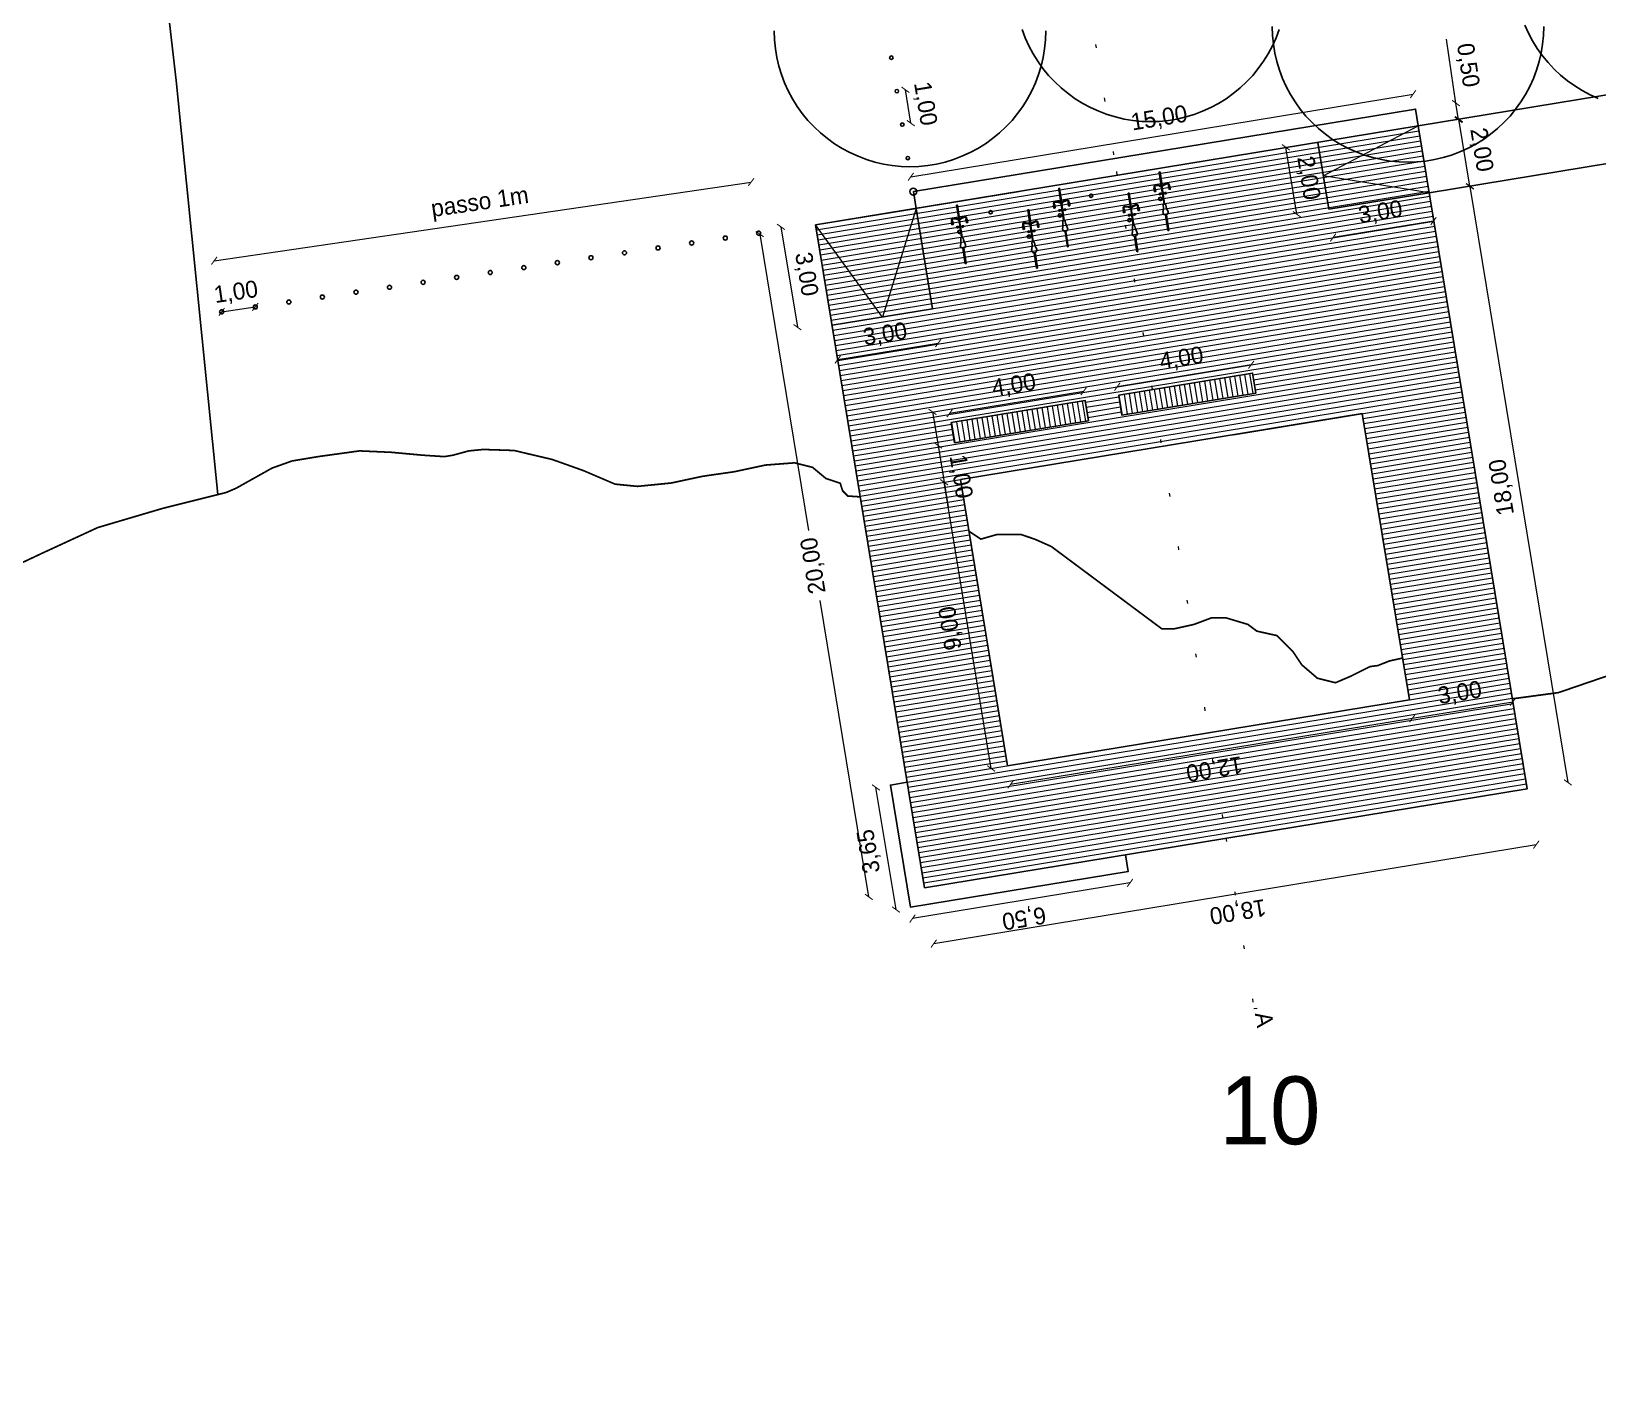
# Model space of a CAD drawing. Header units: inches. Extents: x -3368894 to 5148796, y 84 to 10864301.
# Drawn here: x 501918.83 to 501965, y 4346370.73 to 4346410.24 of the extents above; entities that cross this region are included whole.
import ezdxf

# ---------------------------------------------------------------- set-up
doc = ezdxf.new("R2010")
doc.units = ezdxf.units.IN
doc.header["$MEASUREMENT"] = 0
doc.linetypes.add('ACAD_ISO07W100', pattern=[3, 0, -3])
for name, color, linetype, lineweight in [('cm_alberi in secondo piano', 252, 'Continuous', 9), ('cm_campiture', 252, 'Continuous', 9), ('cm_quote', 174, 'Continuous', 0), ('cm_testi', 250, 'Continuous', 0), ('cp_limite laguna_linea', 252, 'Continuous', 9), ('cp_piattaforme volumi_linea', 4, 'Continuous', 25)]:
    doc.layers.add(name, color=color, linetype=linetype, lineweight=lineweight)
for name, color, linetype in [('cm_arredi', 251, 'Continuous'), ('cp_alberi_linea', 103, 'Continuous'), ('cp_recinzioni leggere_linea', 4, 'Continuous')]:
    doc.layers.add(name, color=color, linetype=linetype)
doc.layers.add('Finestre', color=254, linetype='Continuous', lineweight=9, plot=False)
doc.styles.get("Standard").update_dxf_attribs({"font": 'GOTHIC.TTF'})
doc.dimstyles.new('Quote 200', dxfattribs={"dimtxt": 0.5, "dimasz": 0.2, "dimexe": 1.25, "dimexo": 0.625, "dimgap": 0.2, "dimtad": 1, "dimzin": 1, "dimtxsty": 'Standard', "dimblk": 'ARCHTICK', "dimcen": 2.5, "dimse1": 1, "dimse2": 1, "dimazin": 0, "dimtfac": 1, "dimtmove": 0, "dimatfit": 3, "dimldrblk": 'NONE', "dimfxl": 1, "dimlwd": 0, "dimarcsym": 0})

# ---------------------------------------------------------------- blocks, each defined once
blk = doc.blocks.new('_ArchTick')
at = {"color": 0, "linetype": 'ByBlock', "const_width": 0.15}
blk.add_lwpolyline([(-0.5, -0.5), (0.5, 0.5)], dxfattribs=at)
blk = doc.blocks.new('*D2')
at = {"layer": 'cm_quote', "color": 0, "lineweight": 0, "transparency": 16777216}
blk.add_line((501961.237, 4346405.661), (501964.123, 4346388.097), dxfattribs=at)
at = {"layer": 'DEFPOINTS', "color": 0, "transparency": 16777216}
for p in [(501960.539, 4346405.547), (501964.123, 4346388.097), (501963.425, 4346387.982)]:
    blk.add_point(p, dxfattribs=at)
at = {"layer": 'cm_quote', "color": 0, "lineweight": 0, "transparency": 16777216, "xscale": 0.2, "yscale": 0.2, "zscale": 0.2}
for p, rotation in [((501961.237, 4346405.661), 99.33226477663966), ((501964.123, 4346388.097), 279.3322647766397)]:
    blk.add_blockref('_ArchTick', p, dxfattribs=dict(at, rotation=rotation))
at = {"layer": 'cm_quote', "color": 0, "transparency": 16777216, "insert": (501962.201, 4346396.8), "char_height": 0.5, "attachment_point": 5, "rotation": 99.3323}
blk.add_mtext('18,00', dxfattribs=at)
blk = doc.blocks.new('_None')
blk = doc.blocks.new('*D5')
at = {"layer": 'cm_quote', "color": 0, "lineweight": 0, "transparency": 16777216}
blk.add_line((501945.433, 4346383.346), (501963.191, 4346386.264), dxfattribs=at)
at = {"layer": 'DEFPOINTS', "color": 0, "transparency": 16777216}
for p in [(501962.92, 4346387.912), (501963.191, 4346386.264), (501945.162, 4346384.993)]:
    blk.add_point(p, dxfattribs=at)
at = {"layer": 'cm_quote', "color": 0, "lineweight": 0, "transparency": 16777216, "xscale": 0.2, "yscale": 0.2, "zscale": 0.2}
for p, rotation in [((501963.191, 4346386.264), 9.33224190795367), ((501945.433, 4346383.346), 189.3322419079536)]:
    blk.add_blockref('_ArchTick', p, dxfattribs=dict(at, rotation=rotation))
at = {"layer": 'cm_quote', "color": 0, "transparency": 16777216, "insert": (501954.391, 4346384.326), "char_height": 0.5, "attachment_point": 5, "rotation": 189.3322}
blk.add_mtext('18,00', dxfattribs=at)
blk = doc.blocks.new('*D6')
at = {"layer": 'cm_quote', "color": 0, "lineweight": 0, "transparency": 16777216}
for p, q in [((501940.304, 4346404.26), (501941.741, 4346395.524)), ((501943.518, 4346384.723), (501942.081, 4346393.459))]:
    blk.add_line(p, q, dxfattribs=at)
at = {"layer": 'DEFPOINTS', "color": 0, "transparency": 16777216}
for p in [(501940.304, 4346404.26), (501942.493, 4346404.62), (501945.707, 4346385.083)]:
    blk.add_point(p, dxfattribs=at)
at = {"layer": 'cm_quote', "color": 0, "lineweight": 0, "transparency": 16777216, "xscale": 0.2, "yscale": 0.2, "zscale": 0.2}
for p, rotation in [((501940.304, 4346404.26), 99.34248049047964), ((501943.518, 4346384.723), 279.3424804904797)]:
    blk.add_blockref('_ArchTick', p, dxfattribs=dict(at, rotation=rotation))
at = {"layer": 'cm_quote', "color": 0, "transparency": 16777216, "insert": (501941.911, 4346394.492), "char_height": 0.5, "attachment_point": 5, "rotation": 99.3425}
blk.add_mtext('20,00', dxfattribs=at)
blk = doc.blocks.new('*D7')
at = {"layer": 'cm_quote', "color": 0, "lineweight": 0, "transparency": 16777216}
blk.add_line((501951.216, 4346385.136), (501944.804, 4346384.083), dxfattribs=at)
at = {"layer": 'DEFPOINTS', "color": 0, "transparency": 16777216}
for p in [(501951.161, 4346385.472), (501944.749, 4346384.419), (501944.804, 4346384.083)]:
    blk.add_point(p, dxfattribs=at)
at = {"layer": 'cm_quote', "color": 0, "lineweight": 0, "transparency": 16777216, "xscale": 0.2, "yscale": 0.2, "zscale": 0.2}
for p, rotation in [((501951.216, 4346385.136), 9.33224191110262), ((501944.804, 4346384.083), 189.3322419111026)]:
    blk.add_blockref('_ArchTick', p, dxfattribs=dict(at, rotation=rotation))
at = {"layer": 'cm_quote', "color": 0, "transparency": 16777216, "insert": (501948.089, 4346384.13), "char_height": 0.5, "attachment_point": 5, "rotation": 189.3322}
blk.add_mtext('6,50', dxfattribs=at)
blk = doc.blocks.new('*D8')
at = {"layer": 'cm_quote', "color": 0, "lineweight": 0, "transparency": 16777216}
blk.add_line((501944.321, 4346384.348), (501943.728, 4346387.949), dxfattribs=at)
at = {"layer": 'DEFPOINTS', "color": 0, "transparency": 16777216}
for p in [(501943.728, 4346387.949), (501944.157, 4346388.02), (501944.749, 4346384.419)]:
    blk.add_point(p, dxfattribs=at)
at = {"layer": 'cm_quote', "color": 0, "lineweight": 0, "transparency": 16777216, "xscale": 0.2, "yscale": 0.2, "zscale": 0.2}
for p, rotation in [((501943.728, 4346387.949), 99.34216469857807), ((501944.321, 4346384.348), 279.3421646985781)]:
    blk.add_blockref('_ArchTick', p, dxfattribs=dict(at, rotation=rotation))
at = {"layer": 'cm_quote', "color": 0, "transparency": 16777216, "insert": (501943.545, 4346386.07), "char_height": 0.5, "attachment_point": 5, "rotation": 99.3422}
blk.add_mtext('3,65', dxfattribs=at)
blk = doc.blocks.new('*D9')
at = {"layer": 'cm_quote', "color": 0, "lineweight": 0, "transparency": 16777216}
blk.add_line((501947.699, 4346388.042), (501959.54, 4346389.988), dxfattribs=at)
at = {"layer": 'DEFPOINTS', "color": 0, "transparency": 16777216}
for p in [(501959.45, 4346390.533), (501959.54, 4346389.988), (501947.609, 4346388.588)]:
    blk.add_point(p, dxfattribs=at)
at = {"layer": 'cm_quote', "color": 0, "lineweight": 0, "transparency": 16777216, "xscale": 0.2, "yscale": 0.2, "zscale": 0.2}
for p, rotation in [((501959.54, 4346389.988), 9.33147220441613), ((501947.699, 4346388.042), 189.3314722044161)]:
    blk.add_blockref('_ArchTick', p, dxfattribs=dict(at, rotation=rotation))
at = {"layer": 'cm_quote', "color": 0, "transparency": 16777216, "insert": (501953.698, 4346388.536), "char_height": 0.5, "attachment_point": 5, "rotation": 189.3315}
blk.add_mtext('12,00', dxfattribs=at)
blk = doc.blocks.new('*D10')
at = {"layer": 'cm_quote', "color": 0, "lineweight": 0, "transparency": 16777216}
blk.add_line((501947.124, 4346388.508), (501945.738, 4346396.945), dxfattribs=at)
at = {"layer": 'DEFPOINTS', "color": 0, "transparency": 16777216}
for p in [(501945.738, 4346396.945), (501946.223, 4346397.025), (501947.609, 4346388.588)]:
    blk.add_point(p, dxfattribs=at)
at = {"layer": 'cm_quote', "color": 0, "lineweight": 0, "transparency": 16777216, "xscale": 0.2, "yscale": 0.2, "zscale": 0.2}
for p, rotation in [((501945.738, 4346396.945), 99.3314722024625), ((501947.124, 4346388.508), 279.3314722024625)]:
    blk.add_blockref('_ArchTick', p, dxfattribs=dict(at, rotation=rotation))
at = {"layer": 'cm_quote', "color": 0, "transparency": 16777216, "insert": (501945.952, 4346392.648), "char_height": 0.5, "attachment_point": 5, "rotation": 99.3315}
blk.add_mtext('9,00', dxfattribs=at)
blk = doc.blocks.new('*D11')
at = {"layer": 'cm_quote', "color": 0, "lineweight": 0, "transparency": 16777216}
blk.add_line((501945.901, 4346398.978), (501949.851, 4346399.627), dxfattribs=at)
at = {"layer": 'DEFPOINTS', "color": 0, "transparency": 16777216}
for p in [(501949.851, 4346399.627), (501949.896, 4346399.351), (501945.946, 4346398.702)]:
    blk.add_point(p, dxfattribs=at)
at = {"layer": 'cm_quote', "color": 0, "lineweight": 0, "transparency": 16777216, "xscale": 0.2, "yscale": 0.2, "zscale": 0.2}
for p, rotation in [((501949.851, 4346399.627), 9.331472243374083), ((501945.901, 4346398.978), 189.3314722433741)]:
    blk.add_blockref('_ArchTick', p, dxfattribs=dict(at, rotation=rotation))
at = {"layer": 'cm_quote', "color": 0, "transparency": 16777216, "insert": (501947.797, 4346399.781), "char_height": 0.5, "attachment_point": 5, "rotation": 9.3315}
blk.add_mtext('4,00', dxfattribs=at)
blk = doc.blocks.new('*D12')
at = {"layer": 'cm_quote', "color": 0, "lineweight": 0, "transparency": 16777216}
for p, q in [((501945.397, 4346399.017), (501945.56, 4346398.029)), ((501945.56, 4346398.029), (501945.856, 4346396.225))]:
    blk.add_line(p, q, dxfattribs=at)
at = {"layer": 'DEFPOINTS', "color": 0, "transparency": 16777216}
for p in [(501945.881, 4346399.097), (501945.56, 4346398.029), (501946.044, 4346398.109)]:
    blk.add_point(p, dxfattribs=at)
at = {"layer": 'cm_quote', "color": 0, "lineweight": 0, "transparency": 16777216, "xscale": 0.2, "yscale": 0.2, "zscale": 0.2}
for p, rotation in [((501945.397, 4346399.017), 99.33147220756035), ((501945.56, 4346398.029), 279.3314722075604)]:
    blk.add_blockref('_ArchTick', p, dxfattribs=dict(at, rotation=rotation))
at = {"layer": 'cm_quote', "color": 0, "transparency": 16777216, "insert": (501946.203, 4346397.107), "char_height": 0.5, "attachment_point": 5, "rotation": 279.3315}
blk.add_mtext('1,00', dxfattribs=at)
blk = doc.blocks.new('*D13')
at = {"layer": 'cm_quote', "color": 0, "lineweight": 0, "transparency": 16777216}
blk.add_line((501960.162, 4346404.643), (501957.201, 4346404.156), dxfattribs=at)
at = {"layer": 'DEFPOINTS', "color": 0, "transparency": 16777216}
for p in [(501960.067, 4346405.219), (501957.106, 4346404.732), (501957.201, 4346404.156)]:
    blk.add_point(p, dxfattribs=at)
at = {"layer": 'cm_quote', "color": 0, "lineweight": 0, "transparency": 16777216, "xscale": 0.2, "yscale": 0.2, "zscale": 0.2}
for p, rotation in [((501960.162, 4346404.643), 9.337473333482265), ((501957.201, 4346404.156), 189.3374733334823)]:
    blk.add_blockref('_ArchTick', p, dxfattribs=dict(at, rotation=rotation))
at = {"layer": 'cm_quote', "color": 0, "transparency": 16777216, "insert": (501958.603, 4346404.878), "char_height": 0.5, "attachment_point": 5, "rotation": 9.3375}
blk.add_mtext('3,00', dxfattribs=at)
blk = doc.blocks.new('*D14')
at = {"layer": 'cm_quote', "color": 0, "lineweight": 0, "transparency": 16777216}
blk.add_line((501956.134, 4346404.843), (501955.809, 4346406.817), dxfattribs=at)
at = {"layer": 'DEFPOINTS', "color": 0, "transparency": 16777216}
for p in [(501955.809, 4346406.817), (501956.408, 4346406.915), (501956.732, 4346404.941)]:
    blk.add_point(p, dxfattribs=at)
at = {"layer": 'cm_quote', "color": 0, "lineweight": 0, "transparency": 16777216, "xscale": 0.2, "yscale": 0.2, "zscale": 0.2}
for p, rotation in [((501955.809, 4346406.817), 99.33147728264123), ((501956.134, 4346404.843), 279.3314772826412)]:
    blk.add_blockref('_ArchTick', p, dxfattribs=dict(at, rotation=rotation))
at = {"layer": 'cm_quote', "color": 0, "transparency": 16777216, "insert": (501956.451, 4346405.908), "char_height": 0.5, "attachment_point": 5, "rotation": 279.3315}
blk.add_mtext('2,00', dxfattribs=at)
blk = doc.blocks.new('*D15')
at = {"layer": 'cm_quote', "color": 0, "lineweight": 0, "transparency": 16777216}
blk.add_line((501942.601, 4346400.559), (501945.564, 4346401.046), dxfattribs=at)
at = {"layer": 'DEFPOINTS', "color": 0, "transparency": 16777216}
for p in [(501945.484, 4346401.537), (501942.52, 4346401.05), (501945.564, 4346401.046)]:
    blk.add_point(p, dxfattribs=at)
at = {"layer": 'cm_quote', "color": 0, "lineweight": 0, "transparency": 16777216, "xscale": 0.2, "yscale": 0.2, "zscale": 0.2}
for p, rotation in [((501945.564, 4346401.046), 9.331477287002446), ((501942.601, 4346400.559), 189.3314772870025)]:
    blk.add_blockref('_ArchTick', p, dxfattribs=dict(at, rotation=rotation))
at = {"layer": 'cm_quote', "color": 0, "transparency": 16777216, "insert": (501944.004, 4346401.281), "char_height": 0.5, "attachment_point": 5, "rotation": 9.3315}
blk.add_mtext('3,00', dxfattribs=at)
blk = doc.blocks.new('*D16')
at = {"layer": 'cm_quote', "color": 0, "lineweight": 0, "transparency": 16777216}
blk.add_line((501940.928, 4346404.473), (501941.415, 4346401.513), dxfattribs=at)
at = {"layer": 'DEFPOINTS', "color": 0, "transparency": 16777216}
for p in [(501940.351, 4346404.378), (501941.415, 4346401.513), (501940.838, 4346401.418)]:
    blk.add_point(p, dxfattribs=at)
at = {"layer": 'cm_quote', "color": 0, "lineweight": 0, "transparency": 16777216, "xscale": 0.2, "yscale": 0.2, "zscale": 0.2}
for p, rotation in [((501940.928, 4346404.473), 99.33147728105394), ((501941.415, 4346401.513), 279.3314772810539)]:
    blk.add_blockref('_ArchTick', p, dxfattribs=dict(at, rotation=rotation))
at = {"layer": 'cm_quote', "color": 0, "transparency": 16777216, "insert": (501941.651, 4346403.072), "char_height": 0.5, "attachment_point": 5, "rotation": 279.3315}
blk.add_mtext('3,00', dxfattribs=at)
blk = doc.blocks.new('*D17')
at = {"layer": 'cm_quote', "color": 0, "lineweight": 0, "transparency": 16777216}
blk.add_line((501959.54, 4346389.988), (501962.502, 4346390.475), dxfattribs=at)
at = {"layer": 'DEFPOINTS', "color": 0, "transparency": 16777216}
for p in [(501962.412, 4346391.021), (501959.45, 4346390.533), (501962.502, 4346390.475)]:
    blk.add_point(p, dxfattribs=at)
at = {"layer": 'cm_quote', "color": 0, "lineweight": 0, "transparency": 16777216, "xscale": 0.2, "yscale": 0.2, "zscale": 0.2}
for p, rotation in [((501962.502, 4346390.475), 9.342164764791306), ((501959.54, 4346389.988), 189.3421647647913)]:
    blk.add_blockref('_ArchTick', p, dxfattribs=dict(at, rotation=rotation))
at = {"layer": 'cm_quote', "color": 0, "transparency": 16777216, "insert": (501960.942, 4346390.71), "char_height": 0.5, "attachment_point": 5, "rotation": 9.3422}
blk.add_mtext('3,00', dxfattribs=at)
blk = doc.blocks.new('*D18')
at = {"layer": 'cm_quote', "color": 0, "lineweight": 0, "transparency": 16777216}
blk.add_line((501961.235, 4346405.673), (501960.91, 4346407.647), dxfattribs=at)
at = {"layer": 'DEFPOINTS', "color": 0, "transparency": 16777216}
for p in [(501960.91, 4346407.647), (501960.91, 4346407.647), (501961.234, 4346405.673)]:
    blk.add_point(p, dxfattribs=at)
at = {"layer": 'cm_quote', "color": 0, "lineweight": 0, "transparency": 16777216, "xscale": 0.2, "yscale": 0.2, "zscale": 0.2}
for p, rotation in [((501960.91, 4346407.647), 99.33627461474839), ((501961.235, 4346405.673), 279.3362746147484)]:
    blk.add_blockref('_ArchTick', p, dxfattribs=dict(at, rotation=rotation))
at = {"layer": 'cm_quote', "color": 0, "transparency": 16777216, "insert": (501961.551, 4346406.739), "char_height": 0.5, "attachment_point": 5, "rotation": 279.3363}
blk.add_mtext('2,00', dxfattribs=at)
blk = doc.blocks.new('*D19')
at = {"layer": 'cm_quote', "color": 0, "lineweight": 0, "transparency": 16777216}
blk.add_line((501944.758, 4346405.951), (501959.56, 4346408.384), dxfattribs=at)
at = {"layer": 'DEFPOINTS', "color": 0, "transparency": 16777216}
for p in [(501959.56, 4346408.384), (501959.632, 4346407.944), (501944.831, 4346405.511)]:
    blk.add_point(p, dxfattribs=at)
at = {"layer": 'cm_quote', "color": 0, "lineweight": 0, "transparency": 16777216, "xscale": 0.2, "yscale": 0.2, "zscale": 0.2}
for p, rotation in [((501959.56, 4346408.384), 9.334022957296929), ((501944.758, 4346405.951), 189.334022957297)]:
    blk.add_blockref('_ArchTick', p, dxfattribs=dict(at, rotation=rotation))
at = {"layer": 'cm_quote', "color": 0, "transparency": 16777216, "insert": (501952.08, 4346407.647), "char_height": 0.5, "attachment_point": 5, "rotation": 9.334}
blk.add_mtext('15,00', dxfattribs=at)
blk = doc.blocks.new('*D20')
at = {"layer": 'cm_quote', "color": 0, "lineweight": 0, "transparency": 16777216}
for p, q in [((501960.825, 4346408.119), (501960.543, 4346410.004)), ((501960.899, 4346407.623), (501960.825, 4346408.119))]:
    blk.add_line(p, q, dxfattribs=at)
at = {"layer": 'DEFPOINTS', "color": 0, "transparency": 16777216}
for p in [(501960.136, 4346408.016), (501960.21, 4346407.52), (501960.899, 4346407.623)]:
    blk.add_point(p, dxfattribs=at)
at = {"layer": 'cm_quote', "color": 0, "lineweight": 0, "transparency": 16777216, "xscale": 0.2, "yscale": 0.2, "zscale": 0.2}
for p, rotation in [((501960.825, 4346408.119), 98.50810492973535), ((501960.899, 4346407.623), 278.5081049297353)]:
    blk.add_blockref('_ArchTick', p, dxfattribs=dict(at, rotation=rotation))
at = {"layer": 'cm_quote', "color": 0, "transparency": 16777216, "insert": (501961.149, 4346409.232), "char_height": 0.5, "attachment_point": 5, "rotation": 278.5081}
blk.add_mtext('0,50', dxfattribs=at)
blk = doc.blocks.new('*D21')
at = {"layer": 'cm_quote', "color": 0, "lineweight": 0, "transparency": 16777216}
blk.add_line((501924.444, 4346401.967), (501925.433, 4346402.112), dxfattribs=at)
at = {"layer": 'DEFPOINTS', "color": 0, "transparency": 16777216}
for p in [(501924.374, 4346402.442), (501925.364, 4346402.587), (501925.433, 4346402.112)]:
    blk.add_point(p, dxfattribs=at)
at = {"layer": 'cm_quote', "color": 0, "lineweight": 0, "transparency": 16777216, "xscale": 0.2, "yscale": 0.2, "zscale": 0.2}
for p, rotation in [((501924.444, 4346401.967), 188.3312511471794), ((501925.433, 4346402.112), 8.331251147179431)]:
    blk.add_blockref('_ArchTick', p, dxfattribs=dict(at, rotation=rotation))
at = {"layer": 'cm_quote', "color": 0, "transparency": 16777216, "insert": (501924.868, 4346402.52), "char_height": 0.5, "attachment_point": 5, "rotation": 8.3313}
blk.add_mtext('1,00', dxfattribs=at)
blk = doc.blocks.new('*D22')
at = {"layer": 'cm_quote', "color": 0, "lineweight": 0, "transparency": 16777216}
blk.add_line((501944.758, 4346407.527), (501944.596, 4346408.513), dxfattribs=at)
at = {"layer": 'DEFPOINTS', "color": 0, "transparency": 16777216}
for p in [(501944.344, 4346408.472), (501944.596, 4346408.513), (501944.506, 4346407.485)]:
    blk.add_point(p, dxfattribs=at)
at = {"layer": 'cm_quote', "color": 0, "lineweight": 0, "transparency": 16777216, "xscale": 0.2, "yscale": 0.2, "zscale": 0.2}
for p, rotation in [((501944.596, 4346408.513), 99.33147728255771), ((501944.758, 4346407.527), 279.3314772825577)]:
    blk.add_blockref('_ArchTick', p, dxfattribs=dict(at, rotation=rotation))
at = {"layer": 'cm_quote', "color": 0, "transparency": 16777216, "insert": (501945.156, 4346408.099), "char_height": 0.5, "attachment_point": 5, "rotation": 279.3315}
blk.add_mtext('1,00', dxfattribs=at)
blk = doc.blocks.new('*D23')
at = {"layer": 'cm_quote', "color": 0, "lineweight": 0, "transparency": 16777216}
blk.add_line((501924.223, 4346403.473), (501940.049, 4346405.791), dxfattribs=at)
at = {"layer": 'DEFPOINTS', "color": 0, "transparency": 16777216}
for p in [(501940.049, 4346405.791), (501940.27, 4346404.285), (501924.444, 4346401.967)]:
    blk.add_point(p, dxfattribs=at)
at = {"layer": 'cm_quote', "color": 0, "lineweight": 0, "transparency": 16777216, "xscale": 0.2, "yscale": 0.2, "zscale": 0.2}
for p, rotation in [((501940.049, 4346405.791), 8.331474686088027), ((501924.223, 4346403.473), 188.331474686088)]:
    blk.add_blockref('_ArchTick', p, dxfattribs=dict(at, rotation=rotation))
at = {"layer": 'cm_quote', "color": 0, "transparency": 16777216, "insert": (501932.061, 4346405.144), "char_height": 0.5, "attachment_point": 5, "rotation": 8.3315}
blk.add_mtext('passo 1m', dxfattribs=at)
blk = doc.blocks.new('bici')
at = {"layer": 'cm_arredi', "color": 253, "linetype": 'Continuous'}
for p, q in [((18.737, -11.825), (18.736, -11.918)), ((18.773, -11.819), (18.74, -11.822)), ((18.773, -11.918), (18.74, -11.921)), ((18.748, -11.779), (18.747, -11.821)), ((18.768, -11.776), (18.768, -11.819)), ((18.777, -11.822), (18.776, -11.915)), ((18.903, -11.776), (18.805, -11.751)), ((18.912, -11.758), (18.81, -11.731)), ((18.868, -12.021), (18.868, -12.003)), ((18.878, -11.993), (18.91, -11.993)), ((18.92, -12.003), (18.921, -12.02)), ((18.964, -12.001), (18.932, -12.001)), ((18.932, -12.001), (18.932, -12.022)), ((18.982, -11.836), (18.963, -11.836)), ((18.963, -11.836), (18.967, -12.323)), ((18.985, -12.323), (18.982, -11.836)), ((18.983, -12), (19.015, -12)), ((19.015, -12), (19.015, -12.022)), ((19.027, -12.002), (19.027, -12.02)), ((19.034, -11.757), (19.136, -11.729)), ((19.069, -11.992), (19.037, -11.992)), ((19.043, -11.775), (19.142, -11.748)), ((19.08, -12.019), (19.079, -12.002)), ((19.17, -11.819), (19.173, -11.912)), ((19.174, -11.816), (19.207, -11.818)), ((19.176, -11.915), (19.209, -11.918)), ((19.178, -11.771), (19.18, -11.816)), ((19.199, -11.776), (19.2, -11.818)), ((19.21, -11.822), (19.212, -11.914)), ((18.911, -12.03), (18.878, -12.031)), ((18.932, -12.009), (18.921, -12.009)), ((18.921, -12.009), (18.921, -12.015)), ((18.932, -12.015), (18.921, -12.015)), ((18.932, -12.022), (18.965, -12.022)), ((19.015, -12.022), (18.983, -12.022)), ((19.015, -12.008), (19.027, -12.008)), ((19.015, -12.014), (19.027, -12.014)), ((19.027, -12.008), (19.027, -12.014)), ((19.037, -12.03), (19.07, -12.029)), ((18.966, -12.648), (18.97, -13.109)), ((18.996, -13.109), (18.993, -12.648)), ((18.97, -13.109), (18.996, -13.109))]:
    blk.add_line(p, q, dxfattribs=at)
blk.add_lwpolyline([(18.96, -11.784), (18.957, -11.37), (18.984, -11.37), (18.987, -11.785)], dxfattribs=at)
for centre, radius, start, end in [((18.74, -11.918), 0.00339, 179.3771, 275.6627), ((18.741, -11.825), 0.00339, 95.6627, 179.3771), ((18.798, -11.78), 0.05, 75.3529, 179.3771), ((18.798, -11.779), 0.0296, 75.0124, 173.1853), ((18.774, -11.822), 0.00339, 359.3771, 95.6627), ((18.773, -11.915), 0.00339, 275.6627, 359.3771), ((18.878, -12.003), 0.01, 90.4138, 180.4138), ((18.879, -11.875), 0.101, 45.0936, 75.916), ((18.91, -12.003), 0.01, 0.4138, 90.4138), ((18.883, -11.868), 0.114, 47.8742, 75.1329), ((18.972, -11.802), 0.022, 90.4138, 270.4138), ((18.972, -11.802), 0.022, 270.4138, 90.4138), ((19.065, -11.867), 0.114, 105.6947, 133.7546), ((19.069, -11.873), 0.101, 104.9117, 138.1984), ((19.037, -12.002), 0.01, 90.4138, 180.4138), ((19.069, -12.002), 0.01, 0.4138, 90.4138), ((19.149, -11.777), 0.05, 1.4505, 105.4748), ((19.149, -11.777), 0.03, 11.3865, 105.4748), ((19.174, -11.819), 0.00339, 85.1649, 181.4505), ((19.176, -11.912), 0.00339, 181.4505, 265.1649), ((19.207, -11.822), 0.00339, 1.4505, 85.1649), ((19.209, -11.914), 0.00339, 265.1649, 1.4505), ((18.878, -12.021), 0.01, 180.4138, 270.4138), ((18.326, -12.346), 0.614, 340.0418, 358.6304), ((18.911, -12.02), 0.01, 270.4138, 0.4138), ((18.976, -12.359), 0.0369, 357.0957, 183.7319), ((19.627, -12.337), 0.614, 182.1973, 200.7858), ((19.037, -12.02), 0.01, 180.4138, 270.4138), ((19.07, -12.019), 0.01, 270.4138, 0.4138), ((18.978, -12.572), 0.0768, 154.1707, 26.6569)]:
    blk.add_arc(centre, radius, start, end, dxfattribs=at)
blk = doc.blocks.new('*D93')
at = {"layer": 'cm_quote', "color": 0, "lineweight": 0, "transparency": 16777216}
blk.add_line((501950.842, 4346399.763), (501954.791, 4346400.412), dxfattribs=at)
at = {"layer": 'DEFPOINTS', "color": 0, "transparency": 16777216}
for p in [(501954.791, 4346400.412), (501954.837, 4346400.136), (501950.887, 4346399.487)]:
    blk.add_point(p, dxfattribs=at)
at = {"layer": 'cm_quote', "color": 0, "lineweight": 0, "transparency": 16777216, "xscale": 0.2, "yscale": 0.2, "zscale": 0.2}
for p, rotation in [((501954.791, 4346400.412), 9.331472243374083), ((501950.842, 4346399.763), 189.3314722433741)]:
    blk.add_blockref('_ArchTick', p, dxfattribs=dict(at, rotation=rotation))
at = {"layer": 'cm_quote', "color": 0, "transparency": 16777216, "insert": (501952.738, 4346400.567), "char_height": 0.5, "attachment_point": 5, "rotation": 9.3315}
blk.add_mtext('4,00', dxfattribs=at)
blk = doc.blocks.new('*D263')
at = {"layer": 'cm_quote', "color": 0, "lineweight": 0, "transparency": 16777216}
for p, q in [((-3368891.703, 8689622.26), (-929594.242, 10864300.067)), ((-3368894.34, 8689619.909), (-3368891.703, 8689622.26))]:
    blk.add_line(p, q, dxfattribs=at)
at = {"layer": 'DEFPOINTS', "color": 0, "transparency": 16777216}
for p in [(-3368891.703, 8689622.26), (503231.569, 4346330.378), (503228.933, 4346328.028)]:
    blk.add_point(p, dxfattribs=at)
at = {"layer": 'cm_quote', "color": 0, "lineweight": 0, "transparency": 16777216, "xscale": 0.2, "yscale": 0.2, "zscale": 0.2}
for p, rotation in [((-3368891.703, 8689622.26), 41.71758129249201), ((-3368894.34, 8689619.909), 221.717581292492)]:
    blk.add_blockref('_ArchTick', p, dxfattribs=dict(at, rotation=rotation))
at = {"layer": 'cm_quote', "color": 0, "transparency": 16777216, "insert": (-929595.199, 10864299.865), "char_height": 0.5, "attachment_point": 5, "rotation": 41.7176}
blk.add_mtext('3,53', dxfattribs=at)

msp = doc.modelspace()

# ---------------------------------------------------------------- hatches: boundary and pattern name
at = {"layer": 'cm_campiture'}
h = msp.add_hatch(dxfattribs=at)
h.set_pattern_fill('ANSI31', color=253, scale=1.2, angle=315)
h.set_pattern_definition([(9.3315, (501949.62069, 4346397.58285), (-0.0243219, 0.148015), [])])
h.paths.add_polyline_path([(501958.063, 4346398.97), (501959.45, 4346390.533), (501947.609, 4346388.588), (501946.223, 4346397.025)], flags=16)
h.paths.add_polyline_path([(501949.901, 4346399.334), (501949.897, 4346399.334), (501953.842, 4346399.999), (501953.845, 4346400)], flags=16)
h.paths.add_polyline_path([(501946.044, 4346398.109), (501945.949, 4346398.702), (501949.896, 4346399.351), (501949.991, 4346398.758)], flags=16)
h.paths.add_polyline_path([(501959.71, 4346407.449), (501941.948, 4346404.531), (501945.162, 4346384.993), (501962.924, 4346387.912)])
h.paths.add_polyline_path([(501950.982, 4346398.894), (501950.887, 4346399.487), (501954.834, 4346400.136), (501954.929, 4346399.543)], flags=16)
h = msp.add_hatch(dxfattribs=at)
h.set_pattern_fill('ANSI31', color=253, scale=1.2, angle=45)
h.set_pattern_definition([(99.33147, (501965.10641, 4346333.42208), (-0.14801502, -0.02432188), [])])
h.paths.add_polyline_path([(501950.883, 4346399.513), (501954.829, 4346400.162), (501954.924, 4346399.569), (501950.977, 4346398.92)])
h = msp.add_hatch(dxfattribs=at)
h.set_pattern_fill('ANSI31', color=253, scale=1.2, angle=45)
h.set_pattern_definition([(99.33147, (501960.17279, 4346332.61138), (-0.14801502, -0.02432188), [])])
h.paths.add_polyline_path([(501945.949, 4346398.702), (501949.896, 4346399.351), (501949.991, 4346398.758), (501946.044, 4346398.109)])

# ---------------------------------------------------------------- linework, layer by layer
at = {"layer": 'cm_arredi'}
for points in [[(501959.706, 4346407.449), (501959.632, 4346407.944), (501944.831, 4346405.511)], [(501944.929, 4346405.527), (501944.831, 4346405.511)], [(501944.912, 4346405.018), (501944.831, 4346405.511)]]:
    msp.add_lwpolyline(points, dxfattribs=at)
for points in [[(501950.883, 4346399.513), (501954.829, 4346400.162), (501954.924, 4346399.569), (501950.977, 4346398.92)], [(501945.949, 4346398.702), (501949.896, 4346399.351), (501949.991, 4346398.758), (501946.044, 4346398.109)]]:
    msp.add_lwpolyline(points, close=True, dxfattribs=at)
at = {"layer": 'cm_arredi', "color": 251}
for centre, radius in [((501944.182, 4346409.458), 0.05), ((501944.344, 4346408.472), 0.05), ((501944.506, 4346407.485), 0.05), ((501944.668, 4346406.498), 0.05), ((501944.83, 4346405.511), 0.1)]:
    msp.add_circle(centre, radius, dxfattribs=at)
at = {"layer": 'cm_arredi'}
for centre, radius in [((501950.069, 4346405.389), 0.05), ((501952.111, 4346405.297), 0.05), ((501947.109, 4346404.902), 0.05), ((501949.15, 4346404.81), 0.05), ((501951.2, 4346404.671), 0.05), ((501940.272, 4346404.285), 0.06), ((501946.19, 4346404.324), 0.05), ((501948.24, 4346404.184), 0.05), ((501937.307, 4346403.851), 0.06), ((501938.296, 4346403.996), 0.06), ((501939.286, 4346404.141), 0.06), ((501933.349, 4346403.271), 0.06), ((501934.338, 4346403.416), 0.06), ((501935.328, 4346403.561), 0.06), ((501936.317, 4346403.706), 0.06), ((501930.381, 4346402.837), 0.06), ((501931.37, 4346402.982), 0.06), ((501932.359, 4346403.127), 0.06), ((501927.412, 4346402.402), 0.06), ((501928.402, 4346402.547), 0.06), ((501929.391, 4346402.692), 0.06), ((501924.444, 4346401.967), 0.06), ((501925.433, 4346402.112), 0.06), ((501926.423, 4346402.257), 0.06)]:
    msp.add_circle(centre, radius, dxfattribs=at)
at = {"layer": 'cm_campiture', "linetype": 'ACAD_ISO07W100', "ltscale": 0.5}
msp.add_lwpolyline([(501949.445, 4346421.08), (501948.383, 4346420.906), (501948.384, 4346420.901), (501950.816, 4346406.099), (501954.044, 4346386.453), (501954.87, 4346381.43), (501956.132, 4346381.638)], dxfattribs=at)
at = {"layer": 'cm_campiture', "color": 253, "ltscale": 0.5}
for points in [[(501960.034, 4346405.476), (501956.911, 4346405.976), (501959.71, 4346407.449)], [(501944.912, 4346405.018), (501943.918, 4346401.814), (501941.951, 4346404.531)]]:
    msp.add_lwpolyline(points, dxfattribs=at)
at = {"layer": 'cp_alberi_linea'}
for points in [[(501940.731, 4346410.246), (501940.74, 4346409.985), (501940.766, 4346409.724), (501940.808, 4346409.466), (501940.868, 4346409.211), (501940.944, 4346408.96), (501941.036, 4346408.715), (501941.144, 4346408.477), (501941.267, 4346408.246), (501941.406, 4346408.024), (501941.558, 4346407.811), (501941.724, 4346407.609), (501941.903, 4346407.418), (501942.094, 4346407.239), (501942.296, 4346407.073), (501942.509, 4346406.92), (501942.731, 4346406.782), (501942.962, 4346406.659), (501943.201, 4346406.551), (501943.446, 4346406.458), (501943.696, 4346406.382), (501943.951, 4346406.323), (501944.209, 4346406.28), (501944.47, 4346406.255), (501944.731, 4346406.246), (501944.993, 4346406.255), (501945.254, 4346406.28), (501945.512, 4346406.323), (501945.767, 4346406.382), (501946.017, 4346406.458), (501946.262, 4346406.551), (501946.501, 4346406.659), (501946.731, 4346406.782), (501946.954, 4346406.92), (501947.167, 4346407.073), (501947.369, 4346407.239), (501947.56, 4346407.418), (501947.739, 4346407.609), (501947.905, 4346407.811), (501948.057, 4346408.024), (501948.196, 4346408.246), (501948.319, 4346408.477), (501948.427, 4346408.715), (501948.519, 4346408.96), (501948.595, 4346409.211), (501948.655, 4346409.466), (501948.697, 4346409.724), (501948.723, 4346409.985), (501948.731, 4346410.246)], [(501948.038, 4346410.288), (501948.13, 4346410.043), (501948.238, 4346409.804), (501948.361, 4346409.573), (501948.5, 4346409.351), (501948.652, 4346409.138), (501948.818, 4346408.936), (501948.997, 4346408.745), (501949.188, 4346408.566), (501949.391, 4346408.4), (501949.603, 4346408.248), (501949.826, 4346408.109), (501950.056, 4346407.986), (501950.295, 4346407.878), (501950.54, 4346407.786), (501950.79, 4346407.71), (501951.045, 4346407.65), (501951.303, 4346407.608), (501951.564, 4346407.582), (501951.826, 4346407.573), (501952.087, 4346407.582), (501952.348, 4346407.608), (501952.606, 4346407.65), (501952.861, 4346407.71), (501953.111, 4346407.786), (501953.356, 4346407.878), (501953.595, 4346407.986), (501953.826, 4346408.109), (501954.048, 4346408.248), (501954.261, 4346408.4), (501954.463, 4346408.566), (501954.654, 4346408.745), (501954.833, 4346408.936), (501954.999, 4346409.138), (501955.151, 4346409.351), (501955.29, 4346409.573), (501955.413, 4346409.804), (501955.521, 4346410.043), (501955.613, 4346410.288)], [(501955.411, 4346410.376), (501955.419, 4346410.114), (501955.445, 4346409.854), (501955.488, 4346409.596), (501955.547, 4346409.341), (501955.623, 4346409.09), (501955.715, 4346408.845), (501955.823, 4346408.607), (501955.947, 4346408.376), (501956.085, 4346408.154), (501956.237, 4346407.941), (501956.404, 4346407.739), (501956.582, 4346407.548), (501956.773, 4346407.369), (501956.976, 4346407.203), (501957.189, 4346407.05), (501957.411, 4346406.912), (501957.642, 4346406.789), (501957.88, 4346406.681), (501958.125, 4346406.588), (501958.376, 4346406.512), (501958.631, 4346406.453), (501958.889, 4346406.41), (501959.149, 4346406.385), (501959.411, 4346406.376), (501959.672, 4346406.385), (501959.933, 4346406.41), (501960.191, 4346406.453), (501960.446, 4346406.512), (501960.697, 4346406.588), (501960.942, 4346406.681), (501961.18, 4346406.789), (501961.411, 4346406.912), (501961.633, 4346407.05), (501961.846, 4346407.203), (501962.048, 4346407.369), (501962.239, 4346407.548), (501962.418, 4346407.739), (501962.584, 4346407.941), (501962.737, 4346408.154), (501962.875, 4346408.376), (501962.998, 4346408.607), (501963.106, 4346408.845), (501963.199, 4346409.09), (501963.275, 4346409.341), (501963.334, 4346409.596), (501963.377, 4346409.854), (501963.402, 4346410.114), (501963.411, 4346410.376)], [(501962.852, 4346410.42), (501962.96, 4346410.182), (501963.083, 4346409.951), (501963.222, 4346409.729), (501963.374, 4346409.516), (501963.54, 4346409.313), (501963.719, 4346409.122), (501963.91, 4346408.943), (501964.112, 4346408.777), (501964.325, 4346408.625), (501964.547, 4346408.487), (501964.778, 4346408.363), (501965.017, 4346408.255)]]:
    msp.add_lwpolyline(points, dxfattribs=at)
at = {"layer": 'cp_limite laguna_linea', "const_width": 0.05}
for points in [[(501994.2, 4346402.062), (501992.631, 4346401.539), (501986.281, 4346399.105), (501979.402, 4346396.565), (501974.533, 4346394.66), (501971.252, 4346393.39), (501967.866, 4346392.12), (501963.844, 4346390.744), (501962.488, 4346390.562)], [(501943.266, 4346396.514), (501942.902, 4346396.538), (501942.744, 4346396.696), (501942.676, 4346396.914), (501942.256, 4346397.054), (501941.859, 4346397.385), (501941.33, 4346397.517), (501940.47, 4346397.451), (501939.544, 4346397.253), (501938.618, 4346397.12), (501937.692, 4346396.922), (501936.7, 4346396.823), (501936.038, 4346396.889), (501935.112, 4346397.286), (501934.186, 4346397.616), (501933.062, 4346397.881), (501932.15, 4346397.911), (501931.727, 4346397.869), (501931.261, 4346397.742), (501931.007, 4346397.7), (501930.372, 4346397.742), (501929.441, 4346397.827), (501928.51, 4346397.869), (501927.282, 4346397.7), (501926.52, 4346397.573), (501925.927, 4346397.361), (501924.869, 4346396.768), (501924.573, 4346396.641), (501924.332, 4346396.581), (501922.71, 4346396.176), (501920.793, 4346395.61), (501919.073, 4346394.816), (501916.56, 4346393.626)], [(501959.248, 4346391.763), (501958.862, 4346391.677), (501958.523, 4346391.542), (501958.3, 4346391.513), (501958.263, 4346391.498), (501957.734, 4346391.233), (501957.271, 4346391.035), (501956.742, 4346391.167), (501956.279, 4346391.564), (501956.014, 4346391.961), (501955.551, 4346392.424), (501954.956, 4346392.556), (501954.691, 4346392.755), (501954.03, 4346392.953), (501953.633, 4346392.953), (501953.104, 4346392.755), (501952.509, 4346392.622), (501952.158, 4346392.622), (501948.898, 4346395.05), (501948.408, 4346395.268), (501948.011, 4346395.401), (501947.283, 4346395.401), (501946.82, 4346395.268), (501946.467, 4346395.503)]]:
    msp.add_lwpolyline(points, dxfattribs=at)
at = {"layer": 'cp_limite laguna_linea', "lineweight": 18, "const_width": 0.05}
for points in [[(501994.2, 4346402.062), (501992.631, 4346401.539), (501986.281, 4346399.105), (501979.402, 4346396.565), (501974.533, 4346394.66), (501971.252, 4346393.39), (501967.866, 4346392.12), (501963.844, 4346390.744), (501962.563, 4346390.572)], [(501943.261, 4346396.515), (501942.902, 4346396.538), (501942.744, 4346396.696), (501942.676, 4346396.914), (501942.256, 4346397.054), (501941.859, 4346397.385), (501941.33, 4346397.517), (501940.47, 4346397.451), (501939.544, 4346397.253), (501938.618, 4346397.12), (501937.692, 4346396.922), (501936.7, 4346396.823), (501936.038, 4346396.889), (501935.112, 4346397.286), (501934.186, 4346397.616), (501933.062, 4346397.881), (501932.15, 4346397.911), (501931.727, 4346397.869), (501931.261, 4346397.742), (501931.007, 4346397.7), (501930.372, 4346397.742), (501929.441, 4346397.827), (501928.51, 4346397.869), (501927.282, 4346397.7), (501926.52, 4346397.573), (501925.927, 4346397.361), (501924.869, 4346396.768), (501924.573, 4346396.641), (501924.332, 4346396.581), (501922.71, 4346396.176), (501920.793, 4346395.61), (501919.073, 4346394.816), (501916.56, 4346393.626)], [(501959.243, 4346391.762), (501958.862, 4346391.677), (501958.523, 4346391.542), (501958.3, 4346391.513), (501958.263, 4346391.498), (501957.734, 4346391.233), (501957.271, 4346391.035), (501956.742, 4346391.167), (501956.279, 4346391.564), (501956.014, 4346391.961), (501955.551, 4346392.424), (501954.956, 4346392.556), (501954.691, 4346392.755), (501954.03, 4346392.953), (501953.633, 4346392.953), (501953.104, 4346392.755), (501952.509, 4346392.622), (501952.158, 4346392.622), (501948.898, 4346395.05), (501948.408, 4346395.268), (501948.011, 4346395.401), (501947.283, 4346395.401), (501946.82, 4346395.268), (501946.467, 4346395.503)]]:
    msp.add_lwpolyline(points, dxfattribs=at)
at = {"layer": 'cp_piattaforme volumi_linea'}
for p, q in [((501956.749, 4346406.963), (501957.073, 4346404.989)), ((501957.073, 4346404.989), (501960.034, 4346405.476))]:
    msp.add_line(p, q, dxfattribs=at)
for points in [[(501959.71, 4346407.449), (501993.567, 4346413.016)], [(501960.034, 4346405.476), (501993.892, 4346411.042)], [(501960.2, 4346407.526), (501960.199, 4346407.53)], [(501941.948, 4346404.531), (501941.948, 4346404.531), (501941.948, 4346404.531), (501959.709, 4346407.449), (501962.924, 4346387.912), (501945.162, 4346384.993), (501941.948, 4346404.531), (501941.948, 4346404.531)], [(501959.709, 4346407.45), (501959.709, 4346407.449)], [(501959.71, 4346407.449), (501959.709, 4346407.449)], [(501956.745, 4346406.962), (501956.745, 4346406.962)], [(501941.951, 4346404.531), (501944.912, 4346405.018)], [(501945.398, 4346402.057), (501944.912, 4346405.018)], [(501942.438, 4346401.571), (501945.398, 4346402.057)], [(501946.223, 4346397.025), (501947.609, 4346388.588), (501959.45, 4346390.533), (501958.063, 4346398.97), (501946.222, 4346397.024)], [(501944.65, 4346388.101), (501944.157, 4346388.02), (501944.749, 4346384.419), (501951.161, 4346385.472), (501951.08, 4346385.966)]]:
    msp.add_lwpolyline(points, dxfattribs=at)
at = {"layer": 'cp_recinzioni leggere_linea'}
msp.add_lwpolyline([(501924.332, 4346396.581), (501923.102, 4346408.786), (501922.533, 4346413.765), (501955.569, 4346417.887), (502036.674, 4346430.206), (502107.587, 4346426.275), (502109.399, 4346426.188), (502111.194, 4346425.955), (502112.964, 4346425.579), (502114.701, 4346425.061), (502149.43, 4346413.834), (502178.731, 4346415.393), (502237.692, 4346435.291), (502261.867, 4346457.695), (502275.132, 4346463.526), (502317.324, 4346469.587), (502377.588, 4346478.245)], dxfattribs=at)

# ---------------------------------------------------------------- block references
at = {"layer": 'cm_testi', "rotation": 7.981167867558017}
for p in [(501931.725, 4346414.714), (501928.764, 4346414.228), (501930.814, 4346414.088), (501925.754, 4346413.735), (501927.854, 4346413.602)]:
    msp.add_blockref('bici', p, dxfattribs=at)

# ---------------------------------------------------------------- texts
at = {"layer": 'cm_alberi in secondo piano', "insert": (501955.387, 4346381.368), "char_height": 0.5, "attachment_point": 1, "rotation": 279.3315}
msp.add_mtext_dynamic_manual_height_columns('A', width=4.59023, gutter_width=1, heights=[0], dxfattribs=at)
at = {"layer": 'Finestre', "color": 7}
msp.add_text('10', height=2, dxfattribs=at).set_placement((501953.855, 4346377.432))

# ---------------------------------------------------------------- dimensions: what is measured, and where the dimension line sits
at = {"layer": 'cm_quote'}
for base, p1, p2, angle, picture, middle in [((-3368891.703, 8689622.26), (503228.933, 4346328.028), (503231.569, 4346330.378), 41.7176, '*D263', (-929594.876, 10864299.502)), ((501960.899, 4346407.623), (501960.136, 4346408.016), (501960.21, 4346407.52), 278.5081, '*D20', (501960.669, 4346409.16)), ((501944.596, 4346408.513), (501944.506, 4346407.485), (501944.344, 4346408.472), 99.3315, '*D22', (501944.677, 4346408.02)), ((501925.433, 4346402.112), (501924.374, 4346402.442), (501925.364, 4346402.587), 8.3313, '*D21', (501924.939, 4346402.04))]:
    dim = msp.add_linear_dim(base=base, p1=p1, p2=p2, angle=angle, dimstyle='Quote 200', dxfattribs=at)
    dim.commit()
    dim.dimension.update_dxf_attribs({"geometry": picture, "text_midpoint": middle, "dimtype": 161})
for p1, p2, distance, picture, middle in [((501944.831, 4346405.511), (501959.632, 4346407.944), 0.446, '*D19', (501952.08, 4346407.647)), ((501961.234, 4346405.673), (501960.91, 4346407.647), 0, '*D18', (501961.551, 4346406.739)), ((501956.732, 4346404.941), (501956.408, 4346406.915), 0.607, '*D14', (501956.451, 4346405.908)), ((501960.067, 4346405.219), (501957.106, 4346404.732), 0.584, '*D13', (501958.603, 4346404.878)), ((501940.351, 4346404.378), (501940.838, 4346401.418), 0.585, '*D16', (501941.651, 4346403.072)), ((501942.52, 4346401.05), (501945.484, 4346401.537), -0.498, '*D15', (501944.004, 4346401.281)), ((501950.887, 4346399.487), (501954.837, 4346400.136), 0.28, '*D93', (501952.738, 4346400.567)), ((501945.946, 4346398.702), (501949.896, 4346399.351), 0.28, '*D11', (501947.797, 4346399.781)), ((501945.881, 4346399.097), (501946.044, 4346398.109), -0.49, '*D12', (501946.203, 4346397.107)), ((501959.45, 4346390.533), (501962.412, 4346391.021), -0.553, '*D17', (501960.942, 4346390.71)), ((501947.609, 4346388.588), (501959.45, 4346390.533), -0.553, '*D9', (501953.698, 4346388.536)), ((501944.749, 4346384.419), (501944.157, 4346388.02), 0.434, '*D8', (501943.545, 4346386.07)), ((501945.162, 4346384.993), (501962.92, 4346387.912), -1.67, '*D5', (501954.391, 4346384.326)), ((501951.161, 4346385.472), (501944.749, 4346384.419), 0.341, '*D7', (501948.089, 4346384.13))]:
    dim = msp.add_aligned_dim(p1=p1, p2=p2, distance=distance, dimstyle='Quote 200', dxfattribs=at)
    dim.commit()
    dim.dimension.update_dxf_attribs({"geometry": picture, "text_midpoint": middle})
for p1, p2, distance, text, picture, middle in [((501924.444, 4346401.967), (501940.27, 4346404.285), 1.522, 'passo 1m', '*D23', (501932.061, 4346405.144)), ((501960.539, 4346405.547), (501963.425, 4346387.982), 0.707, '18,00', '*D2', (501962.201, 4346396.8)), ((501947.609, 4346388.588), (501946.223, 4346397.025), 0.491, '9,00', '*D10', (501945.952, 4346392.648))]:
    dim = msp.add_aligned_dim(p1=p1, p2=p2, distance=distance, text=text, dimstyle='Quote 200', dxfattribs=at)
    dim.commit()
    dim.dimension.update_dxf_attribs({"geometry": picture, "text_midpoint": middle})
dim = msp.add_aligned_dim(p1=(501945.707, 4346385.083), p2=(501942.493, 4346404.62), distance=2.218, text='20,00', dimstyle='Quote 200', override={"dimtad": 0}, dxfattribs=at)
dim.commit()
dim.dimension.update_dxf_attribs({"geometry": '*D6', "text_midpoint": (501941.911, 4346394.492)})

doc.saveas('drawing.dxf')
